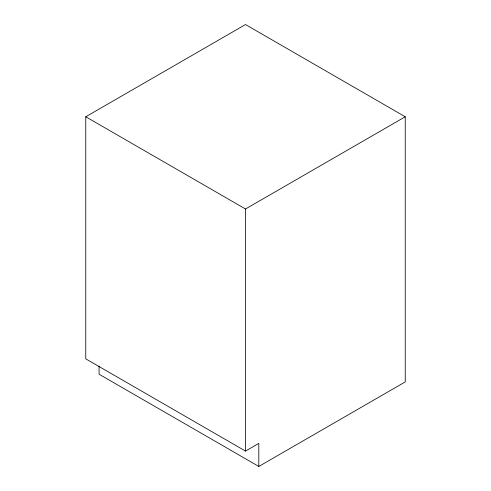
<?xml version="1.0" encoding="UTF-8"?>
<svg xmlns="http://www.w3.org/2000/svg" width="491" height="491" viewBox="0 0 491 491"><rect width="100%" height="100%" fill="white"/><g stroke="black" fill="none" stroke-linecap="round" stroke-linejoin="round"><path stroke-width="0.74" d="M258.812 466.45L258.812 443.391L245.5 451.082L85.765 358.86L85.765 116.772L245.5 24.55L405.235 116.772L405.235 381.912L258.812 466.45L99.078 374.228L99.078 366.047M85.765 116.772L245.5 208.994L405.235 116.772M245.5 208.994L245.5 451.082"/></g></svg>
